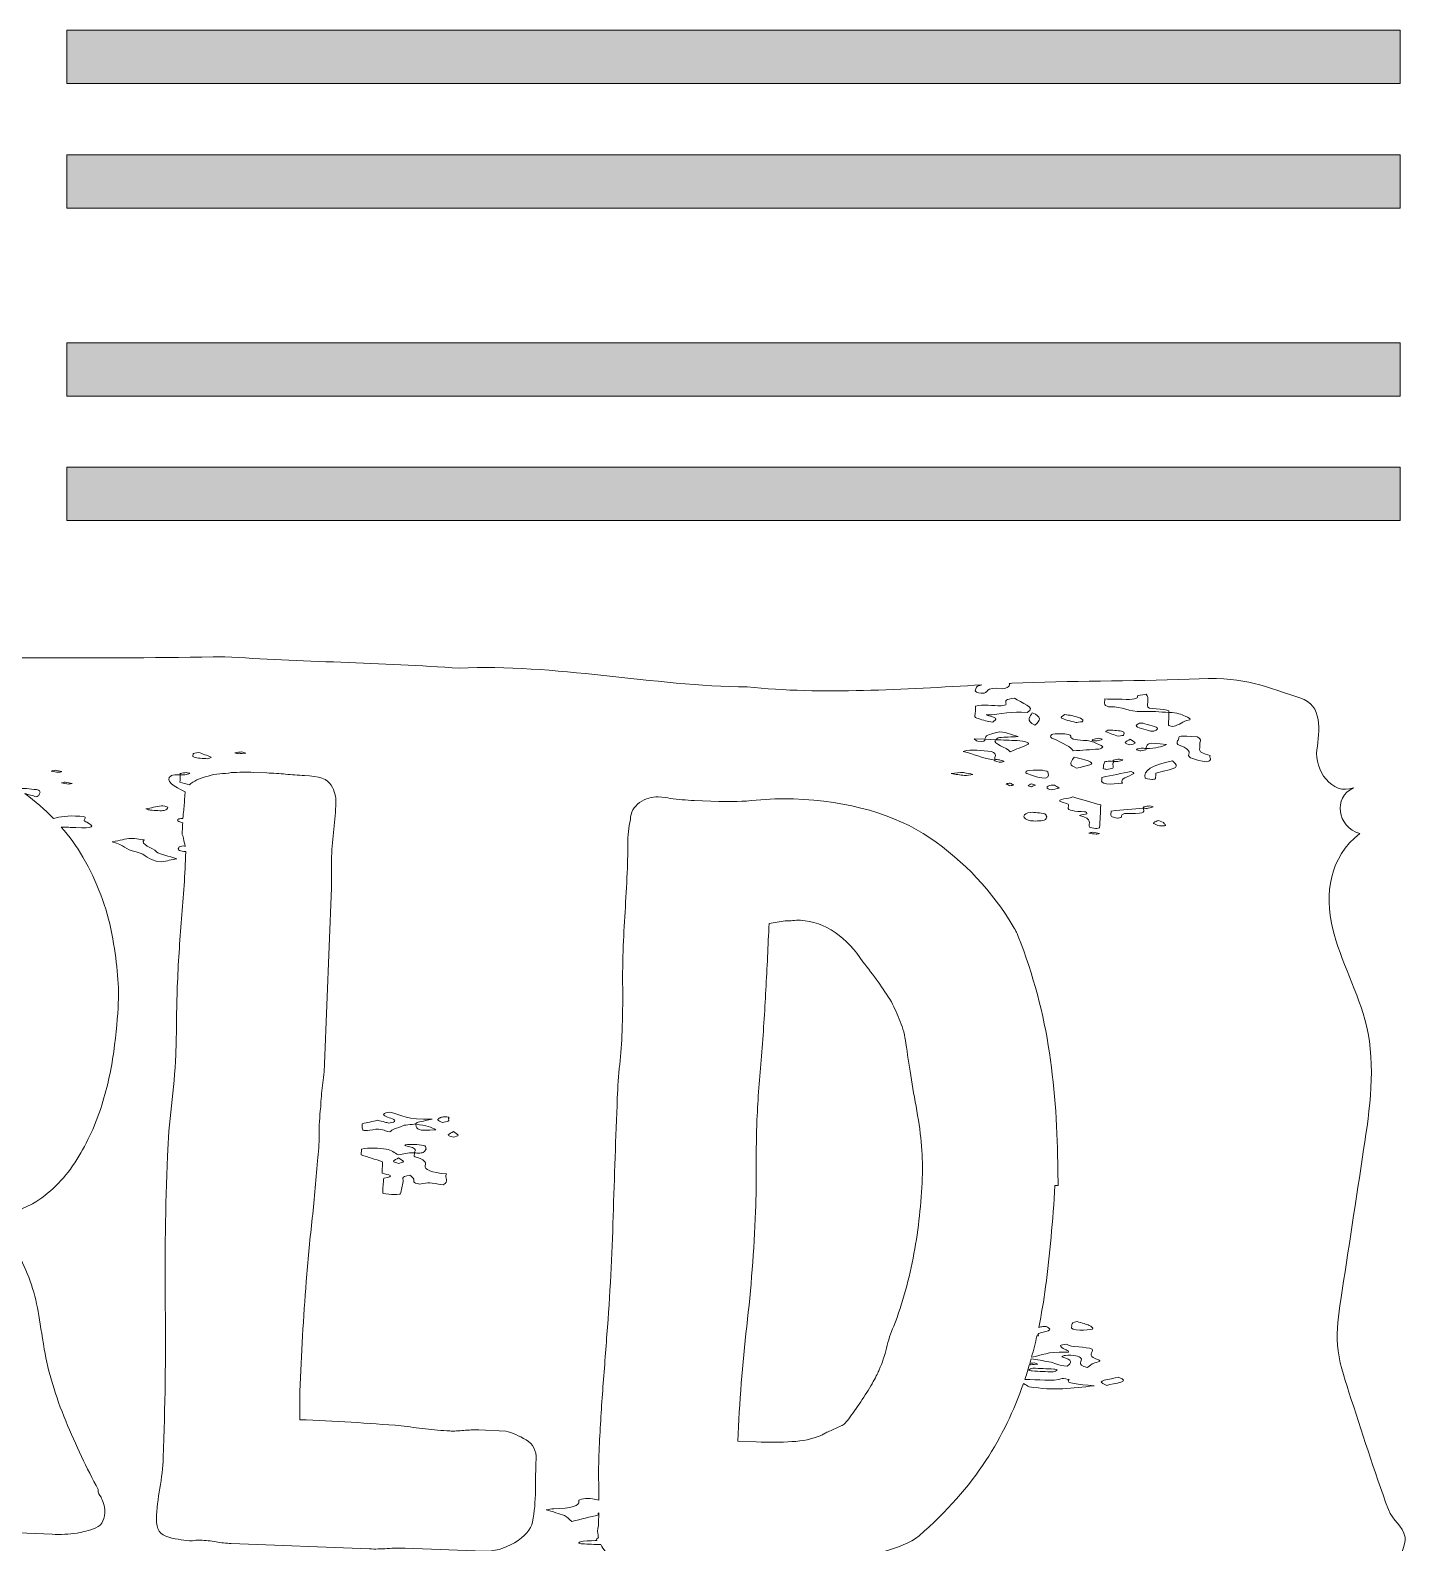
# Model space of a CAD drawing. Header units: inches. Extents: x 112 to 968, y -1050 to -30.
# Drawn here: x 631.7 to 961.5, y -865.6 to -503.2 of the extents above; entities that cross this region are included whole.
import ezdxf

# ---------------------------------------------------------------- set-up
doc = ezdxf.new("R2010")
doc.units = ezdxf.units.IN
doc.header["$MEASUREMENT"] = 0
doc.layers.add('Layer 1', color=7, linetype='Continuous')

# ---------------------------------------------------------------- blocks, each defined once
blk = doc.blocks.new('block 4')
at = {"layer": 'Layer 1', "lineweight": 0}
for points, knots in [([(961.12, -864.26), (960.58, -861.47), (958.12, -860.39), (957.09, -857.61), (953.63, -848.31), (950.72, -838.88), (947.64, -829.5), (946.42, -825.79), (945.2, -822.05), (944.9, -818.24), (944.61, -814.63), (945.15, -811.02), (945.7, -807.43), (947.52, -795.43), (949.35, -783.42), (951.17, -771.42), (952.66, -761.58), (954.15, -751.56), (951.84, -741.75), (949.95, -733.79), (945.61, -726.24), (943.72, -718.28), (941.83, -710.31), (942.91, -701.25), (950.28, -695.7), (944.76, -694.08), (943.79, -687.04), (948.77, -684.7), (943.53, -686.77), (939.32, -680.25), (939.96, -675.66), (940.6, -671.06), (941.46, -664.93), (935.92, -663.16), (925.12, -659.73), (922.78, -658.08), (909.39, -658.68), (895.25, -659.32), (880.95, -658.99), (866.85, -659.68), (866.64, -659.69), (866.42, -659.71), (866.21, -659.72), (866.43, -659.97), (866.43, -660.25), (866.04, -660.55), (865.81, -660.73), (864.98, -661.01), (864.72, -660.98), (859.78, -660.42), (861.76, -662.23), (859.57, -662.08), (857.39, -661.93), (858.3, -661.1), (858.41, -660.6), (858.46, -660.36), (859.08, -660.22), (859.7, -660.07), (841.21, -661.11), (821.32, -662.46), (803.45, -660.54), (781.11, -660.41), (757.21, -654.93), (734.46, -656.07), (716.3, -654.83), (695.76, -654.47), (678.33, -653.32), (648.78, -653.88), (619.19, -653.53), (589.62, -653.22), (561.73, -652.94), (533.98, -654.59), (505.94, -655.47), (475.65, -656.41), (445.31, -656.66), (414.97, -656.24), (385.9, -655.83), (353.69, -651.08), (325.11, -653.26), (326.25, -655.49), (351.29, -658.81), (352.45, -657.14), (349.55, -661.24), (339.18, -657.6), (333.73, -657.93), (312.65, -655.89), (288.61, -655.17), (266.59, -654.48), (251.56, -651.97), (235.45, -652.78), (220.48, -650.73), (217.03, -649.17), (211.83, -654.97), (209.42, -651.36), (205.5, -651.54), (202.76, -652.97), (199.43, -653.76), (195.07, -654.81), (193.04, -658.84), (188.04, -659.63), (181.5, -662.34), (175.05, -664.13), (173.56, -669.84), (173.37, -671.59), (172.69, -672.89), (170.93, -674.44), (173.13, -677.84), (168.44, -713.89), (166.15, -715.88), (161.69, -724.38), (153.48, -731.37), (149.36, -739.99), (144.88, -749.35), (142.14, -759.59), (138.5, -769.2), (142.06, -769.41), (142.39, -773.31), (143.3, -776.02), (144.62, -779.99), (149.16, -782.73), (152.34, -786.01), (155.51, -789.3), (156.97, -794.64), (152.74, -796.97), (150.62, -798.13), (147.69, -798.12), (145.56, -799.27), (141.5, -801.46), (142.36, -806.3), (140.57, -809.9), (138.38, -814.29), (133.06, -817.25), (130.47, -821.53), (127.44, -826.53), (127.17, -831.19), (121.55, -835.27), (117.85, -838.28), (116.64, -841.98), (112.97, -844.58), (115.03, -845.17), (114.04, -847.23), (116.53, -847.82), (116.16, -855.96), (129.89, -854.36), (137.02, -857.25), (144.74, -859.28), (153.24, -862.19), (161.39, -862.17), (161.39, -862.17), (161.89, -862.82), (161.89, -862.82), (162.94, -864.18), (180.79, -865.26), (183.6, -865.72), (191.25, -866.98), (198.67, -867.78), (206.35, -868.67), (222.78, -870.58), (239.12, -872.74), (255.63, -874.2), (288.56, -877.12), (321.65, -878.57), (354.72, -879.15), (421.28, -880.3), (487.72, -877.9), (554.18, -876.55), (611.99, -875.37), (669.94, -874.96), (727.76, -878.36), (760.65, -880.29), (793.53, -883.46), (826.51, -883.37), (859.31, -883.29), (892.96, -880.9), (925.55, -878.27), (930.45, -878.34), (934.9, -878.91), (939.88, -879.22), (942.15, -878.91), (947.7, -883.56), (948.39, -880.3), (951.6, -881.95), (952.98, -878.84), (956.36, -879.45), (953.62, -875.55), (959.41, -874.55), (960.77, -871.57), (959.02, -869.05), (961.5, -866.26), (961.12, -864.26)], [0, 0, 0, 0, 1, 1, 1, 2, 2, 2, 3, 3, 3, 4, 4, 4, 5, 5, 5, 6, 6, 6, 7, 7, 7, 8, 8, 8, 9, 9, 9, 10, 10, 10, 11, 11, 11, 12, 12, 12, 13, 13, 13, 14, 14, 14, 15, 15, 15, 16, 16, 16, 17, 17, 17, 18, 18, 18, 19, 19, 19, 20, 20, 20, 21, 21, 21, 22, 22, 22, 23, 23, 23, 24, 24, 24, 25, 25, 25, 26, 26, 26, 27, 27, 27, 28, 28, 28, 29, 29, 29, 30, 30, 30, 31, 31, 31, 32, 32, 32, 33, 33, 33, 34, 34, 34, 35, 35, 35, 36, 36, 36, 37, 37, 37, 38, 38, 38, 39, 39, 39, 40, 40, 40, 41, 41, 41, 42, 42, 42, 43, 43, 43, 44, 44, 44, 45, 45, 45, 46, 46, 46, 47, 47, 47, 48, 48, 48, 49, 49, 49, 50, 50, 50, 51, 51, 51, 52, 52, 52, 53, 53, 53, 54, 54, 54, 55, 55, 55, 56, 56, 56, 57, 57, 57, 58, 58, 58, 59, 59, 59, 60, 60, 60, 61, 61, 61, 62, 62, 62, 63, 63, 63, 63]), ([(889.17, -663.45), (890.92, -663.47), (892.13, -663.43), (893.3, -663.5), (896.02, -663.66), (897.18, -663.42), (897.01, -662.69), (896.99, -662.58), (897.98, -662.5), (899.08, -662.29), (899.84, -663.42), (899.29, -664.4), (899.43, -665.41), (900.03, -666.13), (905, -665.59), (904.52, -666.65), (906.67, -666.66), (907.35, -667.2), (908.42, -667.55), (909.16, -667.78), (909.86, -668.36), (909.5, -668.43), (907.51, -668.85), (907.36, -669.62), (905.44, -670.04), (904.97, -669.89), (904.44, -669.79), (904.43, -669.71), (904.42, -668.69), (904.48, -667.68), (904.52, -666.66), (902.38, -666.57), (900.1, -666.35), (898.15, -666.44), (894.59, -666.59), (893.72, -665.16), (890.26, -665.37), (890.14, -665.38), (889.24, -665), (889.17, -664.8), (889.01, -664.37), (889.15, -663.94), (889.17, -663.45)], [0, 0, 0, 0, 1, 1, 1, 2, 2, 2, 3, 3, 3, 4, 4, 4, 5, 5, 5, 6, 6, 6, 7, 7, 7, 8, 8, 8, 9, 9, 9, 10, 10, 10, 11, 11, 11, 12, 12, 12, 13, 13, 13, 14, 14, 14, 14]), ([(858.16, -665.17), (860.06, -664.69), (862.34, -665.12), (864.31, -665.06), (864.82, -665.05), (865.55, -664.84), (865.52, -664.7), (865.33, -663.64), (865.23, -663.62), (867.51, -663.23), (868.9, -664.38), (873.07, -665.43), (870.56, -666.66), (866.87, -666.29), (864.44, -667.22), (860.7, -667.27), (861.55, -667.56), (862.74, -667.8), (863, -668.08), (863.26, -668.36), (862.61, -668.67), (862.35, -668.97), (861.75, -668.87), (860.99, -668.8), (860.58, -668.66), (859.5, -668.31), (857.88, -668.04), (858.02, -667.49), (858.23, -666.71), (858.13, -665.92), (858.16, -665.17)], [0, 0, 0, 0, 1, 1, 1, 2, 2, 2, 3, 3, 3, 4, 4, 4, 5, 5, 5, 6, 6, 6, 7, 7, 7, 8, 8, 8, 9, 9, 9, 10, 10, 10, 10]), ([(872.42, -669.75), (869.98, -668.53), (871.39, -667.62), (871.72, -666.73), (874.21, -667.71), (873.75, -668.59), (872.42, -669.75)], [0, 0, 0, 0, 1, 1, 1, 2, 2, 2, 2]), ([(879.5, -667.17), (880.08, -667.26), (880.79, -667.32), (881.22, -667.44), (882.65, -667.86), (884.58, -668.25), (883.71, -668.9), (883.24, -668.95), (882.34, -669.12), (882.18, -669.07), (880.93, -668.75), (879.52, -668.41), (878.8, -668.02), (878.4, -667.8), (879.23, -667.46), (879.5, -667.17)], [0, 0, 0, 0, 1, 1, 1, 2, 2, 2, 3, 3, 3, 4, 4, 4, 5, 5, 5, 5]), ([(896.69, -669.77), (896.75, -669.58), (897.2, -669.42), (897.47, -669.24), (897.76, -669.24), (898.25, -669.22), (898.32, -669.25), (899.39, -669.72), (901.95, -669.97), (901.75, -670.62), (901.69, -670.81), (901.28, -670.99), (900.94, -671.15), (900.86, -671.19), (900.19, -671.18), (900.12, -671.15), (899.05, -670.68), (896.49, -670.43), (896.69, -669.77)], [0, 0, 0, 0, 1, 1, 1, 2, 2, 2, 3, 3, 3, 4, 4, 4, 5, 5, 5, 6, 6, 6, 6]), ([(866.46, -676.09), (865.84, -675.05), (862.01, -674.27), (863, -673.21), (863, -673.21), (860.43, -673.11), (860.43, -673.11), (860.5, -673.45), (860.24, -673.74), (858.7, -673.59), (858.28, -673.54), (858.13, -673.21), (857.85, -673.01), (857.85, -673.01), (860.43, -673.11), (860.43, -673.11), (860.75, -672.09), (860.75, -672.09), (863.93, -671.32), (865.96, -671.5), (866.75, -672.04), (868.39, -672.47), (866.77, -672.55), (865.24, -672.57), (863.9, -672.7), (863.39, -672.75), (863.29, -673.04), (863, -673.21), (864.71, -673.28), (866.42, -673.34), (868.13, -673.42), (869.98, -673.5), (871.42, -674.04), (870.66, -674.38), (869.4, -674.95), (867.96, -675.48), (866.46, -676.09)], [0, 0, 0, 0, 1, 1, 1, 2, 2, 2, 3, 3, 3, 4, 4, 4, 5, 5, 5, 6, 6, 6, 7, 7, 7, 8, 8, 8, 9, 9, 9, 10, 10, 10, 11, 11, 11, 12, 12, 12, 12]), ([(876.43, -671.94), (876.56, -671.82), (877.75, -671.8), (878.51, -671.78), (880.06, -671.75), (881.05, -672.06), (881.01, -672.39), (880.92, -673.18), (882.52, -673.35), (884.94, -673.4), (885.74, -673.42), (888.8, -674.69), (888.67, -674.93), (888.57, -675.12), (888.25, -675.39), (887.7, -675.44), (885.75, -675.62), (883.66, -675.72), (881.61, -675.85), (881.14, -675.03), (879.28, -674.03), (876.46, -672.83), (875.92, -672.6), (876.14, -672.21), (876.43, -671.94)], [0, 0, 0, 0, 1, 1, 1, 2, 2, 2, 3, 3, 3, 4, 4, 4, 5, 5, 5, 6, 6, 6, 7, 7, 7, 8, 8, 8, 8]), ([(886.24, -673.14), (886.64, -673.03), (887.22, -672.96), (887.72, -672.87), (888.02, -672.96), (888.56, -673.1), (888.51, -673.12), (888.2, -673.26), (887.81, -673.39), (887.32, -673.48), (887.09, -673.52), (886.43, -673.49), (886.24, -673.43), (886.05, -673.37), (886.05, -673.2), (886.24, -673.14)], [0, 0, 0, 0, 1, 1, 1, 2, 2, 2, 3, 3, 3, 4, 4, 4, 5, 5, 5, 5]), ([(893.63, -672.11), (893.61, -672.19), (893.08, -672.24), (892.4, -672.39), (891.38, -672.03), (890.27, -671.67), (889.39, -671.29), (889.21, -671.21), (889.93, -670.88), (890.16, -670.89), (891.3, -670.96), (892.8, -671.02), (893.42, -671.23), (894, -671.43), (893.69, -671.82), (893.63, -672.11)], [0, 0, 0, 0, 1, 1, 1, 2, 2, 2, 3, 3, 3, 4, 4, 4, 5, 5, 5, 5]), ([(894.01, -673.91), (894.14, -673.63), (894.8, -673.38), (895.24, -673.11), (895.66, -673.41), (896.3, -673.71), (896.4, -674.01), (896.46, -674.17), (895.62, -674.32), (895.19, -674.47), (894.76, -674.29), (893.93, -674.07), (894.01, -673.91)], [0, 0, 0, 0, 1, 1, 1, 2, 2, 2, 3, 3, 3, 4, 4, 4, 4]), ([(899.02, -675.31), (899.35, -673.87), (899.35, -673.87), (903.9, -674.39), (902.77, -674.87), (901.51, -675.3), (899.02, -675.31)], [0, 0, 0, 0, 1, 1, 1, 2, 2, 2, 2]), ([(913.54, -678.51), (910.81, -678.07), (908.85, -677.53), (909.29, -676.67), (909.69, -675.89), (908.89, -675.23), (906.97, -674.49), (905.96, -674.1), (906.8, -673.4), (906.86, -672.85), (906.94, -672.25), (906.97, -672.25), (911.31, -672.52), (912.66, -673.18), (911.78, -673.82), (911.93, -674.47), (912.12, -675.33), (910.86, -676.23), (914.43, -676.96), (914.02, -677.46), (915.25, -678.1), (913.54, -678.51)], [0, 0, 0, 0, 1, 1, 1, 2, 2, 2, 3, 3, 3, 4, 4, 4, 5, 5, 5, 6, 6, 6, 7, 7, 7, 7]), ([(646.82, -862.29), (645.07, -862.83), (643.76, -863.17), (642.9, -863.31), (640.98, -863.58), (639, -863.67), (636.93, -863.59), (636.93, -863.59), (622.7, -863.03), (622.7, -863.03), (621.84, -863), (621.07, -862.88), (620.38, -862.68), (619.7, -862.49), (619.19, -862.29), (618.85, -862.11), (617.85, -861.38), (617.18, -860.83), (616.85, -860.47), (614.66, -859), (612.8, -856.82), (611.27, -853.91), (609.74, -851), (608.6, -848.32), (607.83, -845.87), (607.21, -844.12), (606.68, -842.33), (606.23, -840.5), (605.78, -838.67), (605.16, -836.87), (604.37, -835.11), (603.73, -833.71), (603.22, -832.27), (602.85, -830.78), (602.48, -829.3), (602.15, -827.77), (601.87, -826.21), (601.57, -824.82), (601.28, -823.47), (600.99, -822.16), (600.69, -820.85), (600.4, -819.5), (600.11, -818.11), (599.83, -816.37), (599.6, -814.77), (599.4, -813.29), (599.19, -811.82), (598.95, -810.21), (598.68, -808.47), (598.26, -805.86), (597.42, -803.11), (596.15, -800.21), (594.88, -797.31), (592.79, -795.55), (589.88, -794.91), (589.72, -794.74), (589.38, -794.63), (588.86, -794.61), (588.14, -812.89), (587.69, -831.09), (587.5, -849.22), (587.45, -850.25), (587.54, -851.34), (587.76, -852.47), (587.97, -853.6), (588.06, -854.77), (588.01, -855.97), (587.97, -857.01), (587.58, -858.03), (586.85, -859.04), (586.12, -860.04), (584.97, -860.86), (583.39, -861.49), (582.33, -861.97), (581.2, -862.18), (580, -862.14), (580, -862.14), (574.57, -861.92), (574.57, -861.92), (573.53, -861.88), (572.58, -861.76), (571.73, -861.55), (569.49, -861.47), (567.2, -861.34), (564.88, -861.16), (562.56, -860.98), (560.18, -860.84), (557.77, -860.75), (556.91, -860.71), (555.88, -860.41), (554.7, -859.85), (553.51, -859.28), (552.69, -858.22), (552.23, -856.64), (551.91, -856.11), (551.76, -855.59), (551.78, -855.07), (551.8, -854.56), (551.73, -853.95), (551.59, -853.25), (551.46, -852.21), (551.41, -851.26), (551.44, -850.4), (551.44, -850.4), (551.51, -848.59), (551.51, -848.59), (552, -836.17), (552.57, -823.72), (553.24, -811.22), (553.9, -798.73), (554.47, -786.27), (554.96, -773.86), (554.96, -773.86), (557.2, -716.7), (557.2, -716.7), (557.37, -712.39), (557.71, -708.13), (558.22, -703.91), (558.73, -699.7), (559.06, -695.53), (559.23, -691.39), (559.27, -690.18), (559.23, -689.06), (559.1, -688.02), (558.97, -686.97), (558.92, -685.94), (558.96, -684.9), (559.02, -683.35), (559.59, -682.08), (560.67, -681.08), (561.74, -680.09), (563.07, -679.32), (564.64, -678.78), (566.22, -678.24), (567.83, -677.87), (569.48, -677.67), (571.12, -677.48), (572.55, -677.41), (573.76, -677.45), (575.48, -677.52), (577.12, -677.67), (578.67, -677.9), (580.21, -678.14), (581.84, -678.29), (583.57, -678.35), (586.67, -678.48), (589.73, -678.56), (592.76, -678.59), (595.78, -678.62), (598.84, -678.69), (601.94, -678.82), (601.94, -678.82), (607.38, -679.03), (607.38, -679.03), (613.94, -679.29), (619.66, -680.54), (624.56, -682.75), (624.72, -682.72), (624.91, -682.69), (625.04, -682.67), (625.32, -682.83), (625.7, -682.99), (625.83, -683.15), (625.85, -683.18), (625.75, -683.2), (625.62, -683.23), (626.62, -683.72), (627.58, -684.27), (628.51, -684.85), (630, -684.82), (631.61, -685), (633.23, -685.17), (634.63, -685.59), (633.78, -686.02), (633.86, -686.43), (633.9, -686.62), (633.32, -686.79), (633.15, -686.89), (632.25, -686.63), (631.32, -686.36), (630.39, -686.1), (632.93, -687.94), (635.2, -689.95), (637.27, -692.09), (638.92, -691.68), (640.57, -691.29), (643.6, -691.56), (645.07, -691.69), (645.08, -691.62), (644.62, -692.49), (644.54, -692.63), (644.93, -692.83), (645.22, -692.99), (647.32, -694.16), (646.81, -694.41), (642.58, -694.26), (641.43, -694.22), (640.29, -694.17), (639.14, -694.13), (641.09, -696.39), (642.85, -698.77), (644.32, -701.33), (647.72, -707.25), (650.02, -713.38), (651.24, -719.73), (652.46, -726.09), (652.98, -731.59), (652.8, -736.24), (652.67, -739.52), (652.3, -743.44), (651.69, -747.99), (651.08, -752.54), (650.04, -757.08), (648.57, -761.59), (647.09, -766.11), (645.02, -770.44), (642.36, -774.56), (639.69, -778.69), (636.33, -781.97), (632.26, -784.4), (632.26, -784.4), (630.68, -785.11), (630.68, -785.11), (629.97, -785.43), (629.36, -785.75), (628.83, -786.08), (627.42, -786.54), (626.02, -787.18), (624.61, -787.99), (624.61, -787.99), (623.02, -788.7), (623.02, -788.7), (625.34, -791.38), (627.14, -793.83), (628.44, -796.04), (629.73, -798.25), (630.81, -800.53), (631.66, -802.9), (632.52, -805.26), (633.16, -807.71), (633.58, -810.23), (634, -812.75), (634.48, -815.74), (635.04, -819.22), (636.03, -824.79), (637.75, -830.51), (640.2, -836.39), (642.64, -842.27), (645.23, -847.77), (647.97, -852.88), (647.94, -853.57), (648.18, -854.19), (648.67, -854.72), (648.83, -855.08), (649.03, -855.56), (649.26, -856.17), (649.5, -856.79), (649.6, -857.52), (649.57, -858.39), (649.49, -860.46), (648.57, -861.76), (646.82, -862.29)], [0, 0, 0, 0, 1, 1, 1, 2, 2, 2, 3, 3, 3, 4, 4, 4, 5, 5, 5, 6, 6, 6, 7, 7, 7, 8, 8, 8, 9, 9, 9, 10, 10, 10, 11, 11, 11, 12, 12, 12, 13, 13, 13, 14, 14, 14, 15, 15, 15, 16, 16, 16, 17, 17, 17, 18, 18, 18, 19, 19, 19, 20, 20, 20, 21, 21, 21, 22, 22, 22, 23, 23, 23, 24, 24, 24, 25, 25, 25, 26, 26, 26, 27, 27, 27, 28, 28, 28, 29, 29, 29, 30, 30, 30, 31, 31, 31, 32, 32, 32, 33, 33, 33, 34, 34, 34, 35, 35, 35, 36, 36, 36, 37, 37, 37, 38, 38, 38, 39, 39, 39, 40, 40, 40, 41, 41, 41, 42, 42, 42, 43, 43, 43, 44, 44, 44, 45, 45, 45, 46, 46, 46, 47, 47, 47, 48, 48, 48, 49, 49, 49, 50, 50, 50, 51, 51, 51, 52, 52, 52, 53, 53, 53, 54, 54, 54, 55, 55, 55, 56, 56, 56, 57, 57, 57, 58, 58, 58, 59, 59, 59, 60, 60, 60, 61, 61, 61, 62, 62, 62, 63, 63, 63, 64, 64, 64, 65, 65, 65, 66, 66, 66, 67, 67, 67, 68, 68, 68, 69, 69, 69, 70, 70, 70, 71, 71, 71, 72, 72, 72, 73, 73, 73, 74, 74, 74, 75, 75, 75, 76, 76, 76, 77, 77, 77, 78, 78, 78, 79, 79, 79, 80, 80, 80, 81, 81, 81, 82, 82, 82, 83, 83, 83, 84, 84, 84, 85, 85, 85, 86, 86, 86, 87, 87, 87, 87]), ([(670.77, -676.53), (670.79, -676.45), (671.32, -676.4), (671.99, -676.24), (673.02, -676.61), (674.13, -676.97), (675.01, -677.35), (675.19, -677.43), (674.47, -677.76), (674.24, -677.75), (673.1, -677.69), (671.59, -677.62), (670.97, -677.41), (670.4, -677.21), (670.71, -676.82), (670.77, -676.53)], [0, 0, 0, 0, 1, 1, 1, 2, 2, 2, 3, 3, 3, 4, 4, 4, 5, 5, 5, 5]), ([(682.4, -676.14), (682.74, -676.25), (683.02, -676.34), (683.31, -676.42), (682.73, -676.48), (682.18, -676.56), (681.57, -676.57), (681.36, -676.57), (681.02, -676.41), (680.73, -676.32), (681.3, -676.26), (681.86, -676.2), (682.4, -676.14)], [0, 0, 0, 0, 1, 1, 1, 2, 2, 2, 3, 3, 3, 4, 4, 4, 4]), ([(862.01, -676.01), (863.61, -676.65), (862.59, -677.28), (862.84, -678), (862.85, -678), (862.85, -677.99), (862.85, -677.99), (863.05, -677.95), (863.58, -678.01), (863.96, -678.03), (864.35, -678.18), (865.19, -678.41), (865.06, -678.46), (864.14, -678.84), (863.42, -678.53), (862.83, -678.28), (862.7, -678.23), (862.71, -678.14), (862.77, -678.07), (859.39, -677.54), (857.81, -676.64), (855.24, -676.01), (857.19, -675.38), (859.69, -675.88), (862.01, -676.01)], [0, 0, 0, 0, 1, 1, 1, 2, 2, 2, 3, 3, 3, 4, 4, 4, 5, 5, 5, 6, 6, 6, 7, 7, 7, 8, 8, 8, 8]), ([(881.83, -677.38), (882.77, -677.63), (883.64, -677.83), (884.37, -678.05), (886.71, -678.78), (886.59, -679.02), (884.13, -679.64), (883.57, -679.78), (882.95, -679.9), (882.36, -680.03), (880.62, -679.14), (880.6, -679.14), (881.83, -677.38)], [0, 0, 0, 0, 1, 1, 1, 2, 2, 2, 3, 3, 3, 4, 4, 4, 4]), ([(897.89, -675.27), (898.15, -675.23), (898.79, -675.26), (898.98, -675.32), (899.17, -675.37), (899.01, -675.51), (899.01, -675.61), (898.5, -675.7), (897.72, -675.89), (897.51, -675.85), (895.97, -675.55), (897.04, -675.39), (897.89, -675.27)], [0, 0, 0, 0, 1, 1, 1, 2, 2, 2, 3, 3, 3, 4, 4, 4, 4]), ([(637.65, -680.53), (638.18, -680.63), (638.74, -680.73), (639.3, -680.84), (639.01, -680.9), (638.65, -681.04), (638.44, -681.02), (637.84, -680.96), (637.29, -680.83), (636.72, -680.74), (637.01, -680.67), (637.3, -680.61), (637.65, -680.53)], [0, 0, 0, 0, 1, 1, 1, 2, 2, 2, 3, 3, 3, 4, 4, 4, 4]), ([(752.06, -860.59), (751.64, -862.47), (750.19, -864.14), (747.72, -865.6), (745.24, -867.06), (742.8, -867.74), (740.38, -867.64), (740.38, -867.64), (721.5, -866.9), (721.5, -866.9), (720.12, -866.85), (718.69, -866.88), (717.22, -867), (715.75, -867.11), (714.33, -867.14), (712.95, -867.09), (712.95, -867.09), (679.84, -865.79), (679.84, -865.79), (678.63, -865.74), (677.43, -865.61), (676.23, -865.39), (675.03, -865.17), (673.74, -865.03), (672.36, -864.98), (671.67, -864.95), (671.06, -865.02), (670.54, -865.17), (668.81, -865.1), (666.93, -864.81), (664.87, -864.3), (662.82, -863.79), (661.84, -862.32), (661.94, -859.91), (662.03, -857.49), (662.3, -855.04), (662.74, -852.55), (663.18, -850.07), (663.45, -847.62), (663.55, -845.2), (664.02, -833.14), (664.19, -821.1), (664.06, -809.09), (663.92, -797.08), (664.09, -785.04), (664.57, -772.97), (664.72, -769.01), (665.05, -765), (665.55, -760.96), (666.06, -756.93), (666.39, -752.84), (666.55, -748.7), (666.66, -745.94), (666.72, -743.23), (666.74, -740.55), (666.76, -737.87), (666.83, -735.15), (666.93, -732.39), (667.15, -726.88), (667.49, -721.45), (667.96, -716.11), (668.43, -710.78), (668.77, -705.44), (668.97, -700.09), (668.97, -700.09), (668.98, -700), (668.98, -700), (668.35, -699.95), (667.79, -699.87), (667.47, -699.76), (666.92, -699.56), (667.27, -699.18), (667.36, -698.89), (667.39, -698.81), (667.91, -698.76), (668.4, -698.65), (668.54, -698.69), (668.69, -698.74), (668.83, -698.79), (668.79, -698.7), (668.77, -698.62), (668.78, -698.53), (668.78, -698.36), (668.71, -698.1), (668.55, -697.75), (668.57, -697.23), (668.42, -696.62), (668.1, -695.91), (668.1, -695.91), (668.18, -693.85), (668.18, -693.85), (668.19, -693.6), (668.21, -693.39), (668.22, -693.15), (667.91, -693.03), (667.6, -692.91), (667.26, -692.8), (666.85, -692.67), (666.89, -692.26), (667.31, -692.18), (667.59, -692.13), (667.93, -692.09), (668.28, -692.06), (668.33, -691.37), (668.39, -690.71), (668.46, -690.1), (668.59, -688.98), (668.68, -687.74), (668.74, -686.36), (668.75, -686.13), (668.79, -685.91), (668.84, -685.69), (666.32, -684.38), (663.58, -683.12), (665.52, -681.76), (665.7, -681.64), (666.9, -681.65), (667.63, -681.6), (667.61, -682.17), (667.59, -682.73), (667.56, -683.36), (668.3, -683.58), (669.07, -683.81), (669.83, -684.04), (670.75, -683.14), (672.25, -682.42), (674.35, -681.91), (675.22, -681.6), (676.14, -681.42), (677.09, -681.37), (678.04, -681.32), (678.95, -681.23), (679.82, -681.09), (681.73, -680.99), (683.49, -680.97), (685.14, -681.04), (685.14, -681.04), (688.37, -681.17), (688.37, -681.17), (689.92, -681.23), (691.43, -681.33), (692.89, -681.47), (694.35, -681.62), (695.86, -681.72), (697.41, -681.78), (700.86, -681.91), (702.98, -682.69), (703.8, -684.1), (704.6, -685.52), (704.98, -686.91), (704.93, -688.29), (704.85, -690.36), (704.67, -692.47), (704.42, -694.62), (704.16, -696.77), (703.99, -698.96), (703.9, -701.2), (703.86, -702.41), (703.85, -703.62), (703.89, -704.83), (703.93, -706.04), (703.92, -707.34), (703.87, -708.71), (703.87, -708.71), (702.22, -750.87), (702.22, -750.87), (702.15, -752.6), (701.99, -754.32), (701.75, -756.04), (701.51, -757.75), (701.36, -759.48), (701.29, -761.2), (701.02, -763.61), (700.89, -765.85), (700.9, -767.92), (700.91, -769.99), (700.78, -772.06), (700.53, -774.12), (700.16, -779.12), (699.71, -783.98), (699.18, -788.7), (698.65, -793.43), (698.2, -798.21), (697.84, -803.03), (697.5, -807.33), (697.2, -811.68), (696.94, -816.07), (696.68, -820.47), (696.47, -824.91), (696.29, -829.39), (696.25, -830.42), (696.25, -831.5), (696.29, -832.63), (696.33, -833.76), (696.33, -834.92), (696.29, -836.13), (700.42, -836.29), (704.52, -836.49), (708.57, -836.74), (712.61, -836.98), (716.62, -837.27), (720.58, -837.59), (722.47, -837.84), (724.4, -838.09), (726.38, -838.34), (728.35, -838.59), (730.29, -838.75), (732.19, -838.83), (733.22, -838.87), (734.34, -838.83), (735.56, -838.7), (736.77, -838.58), (737.98, -838.54), (739.19, -838.58), (739.19, -838.58), (745.66, -838.84), (745.66, -838.84), (747.19, -839.25), (748.81, -839.96), (750.5, -840.97), (752.18, -841.99), (752.98, -843.53), (752.9, -845.6), (752.81, -848.01), (752.75, -850.51), (752.74, -853.1), (752.72, -855.69), (752.5, -858.19), (752.06, -860.59)], [0, 0, 0, 0, 1, 1, 1, 2, 2, 2, 3, 3, 3, 4, 4, 4, 5, 5, 5, 6, 6, 6, 7, 7, 7, 8, 8, 8, 9, 9, 9, 10, 10, 10, 11, 11, 11, 12, 12, 12, 13, 13, 13, 14, 14, 14, 15, 15, 15, 16, 16, 16, 17, 17, 17, 18, 18, 18, 19, 19, 19, 20, 20, 20, 21, 21, 21, 22, 22, 22, 23, 23, 23, 24, 24, 24, 25, 25, 25, 26, 26, 26, 27, 27, 27, 28, 28, 28, 29, 29, 29, 30, 30, 30, 31, 31, 31, 32, 32, 32, 33, 33, 33, 34, 34, 34, 35, 35, 35, 36, 36, 36, 37, 37, 37, 38, 38, 38, 39, 39, 39, 40, 40, 40, 41, 41, 41, 42, 42, 42, 43, 43, 43, 44, 44, 44, 45, 45, 45, 46, 46, 46, 47, 47, 47, 48, 48, 48, 49, 49, 49, 50, 50, 50, 51, 51, 51, 52, 52, 52, 53, 53, 53, 54, 54, 54, 55, 55, 55, 56, 56, 56, 57, 57, 57, 58, 58, 58, 59, 59, 59, 60, 60, 60, 61, 61, 61, 62, 62, 62, 63, 63, 63, 64, 64, 64, 65, 65, 65, 66, 66, 66, 67, 67, 67, 68, 68, 68, 69, 69, 69, 70, 70, 70, 71, 71, 71, 72, 72, 72, 73, 73, 73, 74, 74, 74, 75, 75, 75, 76, 76, 76, 76]), ([(667.68, -681.31), (668.08, -681.2), (668.65, -681.13), (669.16, -681.04), (669.45, -681.13), (669.99, -681.26), (669.94, -681.29), (669.63, -681.42), (669.24, -681.55), (668.75, -681.64), (668.53, -681.68), (667.86, -681.65), (667.67, -681.6), (667.48, -681.54), (667.49, -681.36), (667.68, -681.31)], [0, 0, 0, 0, 1, 1, 1, 2, 2, 2, 3, 3, 3, 4, 4, 4, 5, 5, 5, 5]), ([(855.27, -681.04), (856.22, -681.25), (856.87, -681.38), (857.52, -681.52), (856.86, -681.61), (856.16, -681.81), (855.56, -681.76), (854.46, -681.69), (853.43, -681.48), (852.37, -681.32), (853.39, -681.22), (854.41, -681.12), (855.27, -681.04)], [0, 0, 0, 0, 1, 1, 1, 2, 2, 2, 3, 3, 3, 4, 4, 4, 4]), ([(875.5, -680.88), (875.47, -681.4), (876.08, -681.98), (874.92, -682.46), (872.56, -682.26), (871.73, -681.71), (870.48, -681.31), (870.08, -681.17), (870.12, -680.76), (870.53, -680.69), (871.38, -680.53), (872.6, -680.46), (873.7, -680.48), (874.29, -680.48), (875.5, -680.76), (875.5, -680.88)], [0, 0, 0, 0, 1, 1, 1, 2, 2, 2, 3, 3, 3, 4, 4, 4, 5, 5, 5, 5]), ([(893.4, -683.58), (893.45, -683.63), (891.52, -683.84), (890.48, -683.82), (889.15, -683.79), (888.31, -683.52), (888.39, -683.12), (888.45, -682.8), (888.42, -682.47), (888.43, -682.24), (890.96, -681.73), (893.27, -681.26), (895.47, -680.82), (895.63, -680.92), (896.34, -681.18), (896.14, -681.31), (894.94, -682.03), (892.49, -682.59), (893.4, -683.58)], [0, 0, 0, 0, 1, 1, 1, 2, 2, 2, 3, 3, 3, 4, 4, 4, 5, 5, 5, 6, 6, 6, 6]), ([(889.95, -678.37), (891.15, -678.29), (891.48, -678.42), (891.18, -678.74), (891, -678.93), (891.13, -679.16), (891.12, -679.38), (891.12, -679.59), (891.3, -679.83), (891.04, -680.02), (890.84, -680.16), (890.11, -680.24), (889.55, -680.32), (889.5, -680.33), (888.77, -680.15), (888.77, -680.08), (888.8, -679.56), (888.91, -679.05), (889.09, -678.55), (889.11, -678.47), (889.6, -678.39), (889.95, -678.37)], [0, 0, 0, 0, 1, 1, 1, 2, 2, 2, 3, 3, 3, 4, 4, 4, 5, 5, 5, 6, 6, 6, 7, 7, 7, 7]), ([(893.47, -678.09), (893.16, -678.22), (892.77, -678.36), (892.28, -678.44), (892.06, -678.49), (891.39, -678.46), (891.21, -678.4), (891.02, -678.34), (891.02, -678.17), (891.21, -678.11), (891.61, -678), (892.18, -677.93), (892.69, -677.84), (892.98, -677.93), (893.52, -678.07), (893.47, -678.09)], [0, 0, 0, 0, 1, 1, 1, 2, 2, 2, 3, 3, 3, 4, 4, 4, 5, 5, 5, 5]), ([(901.37, -681.2), (901.35, -681.65), (901.38, -682.11), (901.27, -682.55), (901.25, -682.64), (900.58, -682.77), (900.42, -682.75), (899.81, -682.66), (898.85, -682.51), (898.81, -682.4), (898.23, -680.64), (900.51, -679.28), (905.4, -678.28), (906.96, -679.9), (906.96, -679.9), (901.37, -681.2)], [0, 0, 0, 0, 1, 1, 1, 2, 2, 2, 3, 3, 3, 4, 4, 4, 5, 5, 5, 5]), ([(641.76, -683.66), (641.47, -683.73), (641.19, -683.79), (640.84, -683.87), (640.3, -683.77), (639.75, -683.66), (639.19, -683.56), (639.48, -683.5), (639.83, -683.36), (640.04, -683.38), (640.65, -683.44), (641.19, -683.56), (641.76, -683.66)], [0, 0, 0, 0, 1, 1, 1, 2, 2, 2, 3, 3, 3, 4, 4, 4, 4]), ([(867.25, -684.07), (867.29, -684.13), (866.72, -684.2), (866.44, -684.26), (866.13, -684.1), (865.83, -683.94), (865.54, -683.79), (865.88, -683.71), (866.17, -683.64), (866.46, -683.58), (866.74, -683.74), (867.12, -683.9), (867.25, -684.07)], [0, 0, 0, 0, 1, 1, 1, 2, 2, 2, 3, 3, 3, 4, 4, 4, 4]), ([(870.79, -684.21), (870.93, -684.05), (871.32, -683.92), (871.61, -683.78), (871.89, -683.87), (872.18, -683.95), (872.52, -684.06), (872.21, -684.19), (871.9, -684.33), (871.58, -684.46), (871.3, -684.38), (870.74, -684.26), (870.79, -684.21)], [0, 0, 0, 0, 1, 1, 1, 2, 2, 2, 3, 3, 3, 4, 4, 4, 4]), ([(876.3, -684.09), (876.5, -684.06), (877.08, -684.08), (877.13, -684.11), (877.48, -684.3), (877.74, -684.5), (878.19, -684.82), (877.64, -684.94), (876.76, -685.24), (876.34, -685.19), (874.96, -685.02), (875, -684.3), (876.3, -684.09)], [0, 0, 0, 0, 1, 1, 1, 2, 2, 2, 3, 3, 3, 4, 4, 4, 4]), ([(886.75, -822.51), (885.79, -822.77), (885.6, -823.24), (885.02, -823.65), (881.99, -822.86), (884.05, -822.11), (883.44, -821.38), (883.27, -821.18), (882.81, -820.92), (882.2, -820.81), (881.53, -820.7), (880.47, -820.66), (879.72, -820.71), (879.28, -820.73), (878.76, -821.08), (878.86, -821.1), (881.73, -821.81), (881.17, -822.53), (880.16, -823.3), (877.77, -823.24), (877.35, -822.54), (875.73, -822.25), (874.38, -822), (872.98, -821.77), (871.51, -821.52), (871.4, -821.9), (871.28, -822.27), (871.17, -822.65), (871.52, -822.61), (871.86, -822.57), (872.2, -822.54), (872.54, -822.64), (872.82, -822.73), (873.11, -822.82), (872.53, -822.87), (871.98, -822.95), (871.37, -822.96), (871.29, -822.96), (871.19, -822.93), (871.1, -822.9), (870.77, -824.01), (870.46, -825.13), (870.1, -826.23), (870.07, -826.31), (870.04, -826.39), (870.01, -826.48), (873.09, -826.44), (876.66, -827.08), (878.95, -826.27), (879.02, -826.24), (880.64, -826.49), (880.62, -826.51), (879.53, -827.55), (882.83, -827.58), (886.58, -828.04), (881.22, -828.51), (877.13, -829.25), (871, -828.23), (870.69, -828.05), (870.21, -827.77), (869.66, -827.45), (867.43, -833.9), (864.45, -840.08), (860.65, -845.93), (856.61, -852.17), (851.27, -858.17), (844.66, -863.96), (842.52, -865.6), (839.62, -866.87), (835.96, -867.76), (832.3, -868.65), (828.43, -869.32), (824.36, -869.77), (820.28, -870.21), (816.25, -870.49), (812.28, -870.59), (808.3, -870.69), (805.02, -870.69), (802.44, -870.59), (802.44, -870.59), (796.41, -870.36), (796.41, -870.36), (797.88, -870.82), (799.33, -871.29), (800.83, -871.77), (799.85, -872.11), (797.81, -872.34), (798.41, -873.01), (798.47, -873.07), (797.85, -873.23), (797.66, -873.21), (797.03, -873.15), (795.94, -872.99), (795.96, -872.94), (796.19, -872.45), (795.59, -872.07), (794.15, -871.71), (792.94, -871.4), (791.92, -871.03), (790.82, -870.69), (791.58, -870.53), (792.27, -870.37), (792.94, -870.22), (792.94, -870.22), (779.16, -869.68), (779.16, -869.68), (778.6, -869.77), (777.86, -869.81), (776.96, -869.82), (777.12, -869.82), (777.29, -869.83), (777.45, -869.83), (782.69, -870.05), (783.13, -870.15), (783.13, -870.75), (783.11, -871.64), (779.98, -871.09), (778.79, -871.37), (775.29, -872.19), (775.36, -871.48), (775.25, -870.75), (775.23, -870.67), (774.69, -870.58), (774.41, -870.49), (773.9, -870.31), (773.42, -870.14), (772.14, -869.69), (773.35, -869.72), (774.25, -869.74), (775, -869.76), (772.39, -869.62), (770.55, -868.96), (769.52, -867.75), (769.05, -867.2), (768.68, -866.64), (768.4, -866.06), (766.92, -866), (765.44, -865.95), (763.96, -865.88), (763.65, -865.87), (763.05, -865.67), (763.1, -865.63), (763.32, -865.48), (763.64, -865.28), (764.15, -865.23), (765.2, -865.14), (767.43, -865.13), (767.41, -865.08), (767.26, -864.76), (767.45, -864.55), (767.84, -864.41), (767.8, -864.2), (767.75, -864), (767.73, -863.79), (767.58, -863.27), (767.61, -862.49), (767.82, -861.46), (767.82, -861.46), (767.88, -859.91), (767.88, -859.91), (767.9, -859.42), (767.9, -858.93), (767.91, -858.44), (767.74, -858.57), (767.66, -858.72), (767.81, -858.95), (765.81, -859.44), (763.81, -859.93), (761.42, -860.51), (760.72, -859.92), (760.53, -859.46), (759.67, -859.11), (758.48, -858.61), (756.79, -858.19), (755.31, -857.73), (755.91, -857.64), (756.45, -857.47), (757.12, -857.45), (761.32, -857.35), (763.44, -856.8), (763.1, -855.6), (762.97, -855.14), (765.1, -854.85), (766.41, -855.08), (766.95, -855.18), (767.45, -855.31), (767.96, -855.43), (767.96, -854.38), (767.95, -853.32), (767.92, -852.27), (767.85, -849.77), (767.86, -847.22), (767.96, -844.63), (768.16, -839.63), (768.44, -834.77), (768.79, -830.03), (769.15, -825.3), (769.51, -820.52), (769.87, -815.7), (770.59, -806.23), (771.09, -796.79), (771.37, -787.39), (771.65, -777.99), (771.98, -768.55), (772.35, -759.06), (772.46, -756.31), (772.65, -753.63), (772.92, -751.05), (773.2, -748.47), (773.39, -745.81), (773.5, -743.05), (773.63, -739.6), (773.68, -736.19), (773.64, -732.82), (773.6, -729.45), (773.65, -726.04), (773.78, -722.59), (773.9, -719.49), (774.07, -716.39), (774.28, -713.29), (774.48, -710.19), (774.65, -707.08), (774.77, -703.98), (774.84, -702.08), (774.87, -700.14), (774.87, -698.16), (774.86, -696.17), (775.06, -694.24), (775.48, -692.35), (775.55, -690.63), (776.29, -689.27), (777.71, -688.29), (779.13, -687.31), (780.62, -686.85), (782.17, -686.91), (783.38, -686.96), (784.32, -687.09), (785.01, -687.28), (786.9, -687.53), (788.83, -687.69), (790.82, -687.77), (790.82, -687.77), (796.64, -688), (796.64, -688), (799.57, -688.11), (802.55, -688.02), (805.59, -687.7), (808.62, -687.39), (811.6, -687.29), (814.54, -687.4), (827.98, -687.93), (838.87, -691.04), (847.2, -696.71), (855.52, -702.4), (862.2, -709.48), (867.22, -717.96), (867.87, -719.03), (868.27, -719.82), (868.42, -720.34), (872.03, -729.64), (874.51, -738.93), (875.88, -748.22), (877.24, -757.52), (877.9, -766.91), (877.88, -776.41), (877.88, -776.41), (878, -780.04), (878, -780.04), (878, -780.04), (877.22, -780.01), (877.22, -780.01), (876.72, -788.45), (875.97, -796.54), (874.98, -804.27), (874.55, -807.59), (873.98, -810.82), (873.32, -814), (873.66, -813.93), (874, -813.86), (874.3, -813.79), (874.44, -813.75), (875.07, -813.77), (875.12, -813.8), (875.47, -813.99), (875.89, -814.19), (875.98, -814.39), (876.3, -815.09), (872.28, -815.16), (873.3, -815.99), (873.31, -816), (873.13, -816.02), (872.89, -816.05), (872.5, -817.77), (872.08, -819.48), (871.62, -821.15), (874.17, -820.68), (875.45, -819.78), (879.65, -819.96), (881.07, -820.02), (880.41, -819.58), (879.62, -819.27), (878.95, -819.01), (878.65, -818.66), (878.53, -818.35), (878.49, -818.24), (879.48, -818.14), (880, -818.04), (880.97, -818.87), (884.72, -818.58), (886.13, -819.23), (886.49, -820.01), (884.88, -820.82), (887.02, -821.52), (888.64, -822.06), (887.96, -822.19), (886.75, -822.51)], [0, 0, 0, 0, 1, 1, 1, 2, 2, 2, 3, 3, 3, 4, 4, 4, 5, 5, 5, 6, 6, 6, 7, 7, 7, 8, 8, 8, 9, 9, 9, 10, 10, 10, 11, 11, 11, 12, 12, 12, 13, 13, 13, 14, 14, 14, 15, 15, 15, 16, 16, 16, 17, 17, 17, 18, 18, 18, 19, 19, 19, 20, 20, 20, 21, 21, 21, 22, 22, 22, 23, 23, 23, 24, 24, 24, 25, 25, 25, 26, 26, 26, 27, 27, 27, 28, 28, 28, 29, 29, 29, 30, 30, 30, 31, 31, 31, 32, 32, 32, 33, 33, 33, 34, 34, 34, 35, 35, 35, 36, 36, 36, 37, 37, 37, 38, 38, 38, 39, 39, 39, 40, 40, 40, 41, 41, 41, 42, 42, 42, 43, 43, 43, 44, 44, 44, 45, 45, 45, 46, 46, 46, 47, 47, 47, 48, 48, 48, 49, 49, 49, 50, 50, 50, 51, 51, 51, 52, 52, 52, 53, 53, 53, 54, 54, 54, 55, 55, 55, 56, 56, 56, 57, 57, 57, 58, 58, 58, 59, 59, 59, 60, 60, 60, 61, 61, 61, 62, 62, 62, 63, 63, 63, 64, 64, 64, 65, 65, 65, 66, 66, 66, 67, 67, 67, 68, 68, 68, 69, 69, 69, 70, 70, 70, 71, 71, 71, 72, 72, 72, 73, 73, 73, 74, 74, 74, 75, 75, 75, 76, 76, 76, 77, 77, 77, 78, 78, 78, 79, 79, 79, 80, 80, 80, 81, 81, 81, 82, 82, 82, 83, 83, 83, 84, 84, 84, 85, 85, 85, 86, 86, 86, 87, 87, 87, 88, 88, 88, 89, 89, 89, 90, 90, 90, 91, 91, 91, 92, 92, 92, 93, 93, 93, 94, 94, 94, 95, 95, 95, 96, 96, 96, 97, 97, 97, 98, 98, 98, 99, 99, 99, 100, 100, 100, 101, 101, 101, 102, 102, 102, 103, 103, 103, 104, 104, 104, 105, 105, 105, 105]), ([(884.32, -690.46), (882.04, -690.36), (880.14, -690.23), (880.38, -689.42), (880.48, -689.11), (880.65, -688.62), (879.99, -688.47), (876.21, -687.57), (879.95, -687.44), (881.52, -686.93), (884.01, -687.65), (886.17, -688.26), (888.18, -688.83), (888.1, -690.71), (888.04, -692.51), (887.92, -694.3), (887.92, -694.38), (887.33, -694.43), (886.95, -694.51), (886.48, -694.41), (885.49, -694.28), (885.46, -694.17), (885.17, -693.21), (886.4, -692.23), (883.1, -691.34), (883.71, -691.21), (884.5, -691.1), (884.85, -690.93), (885.05, -690.82), (884.53, -690.47), (884.32, -690.46)], [0, 0, 0, 0, 1, 1, 1, 2, 2, 2, 3, 3, 3, 4, 4, 4, 5, 5, 5, 6, 6, 6, 7, 7, 7, 8, 8, 8, 9, 9, 9, 10, 10, 10, 10]), ([(663.11, -689.06), (663.32, -689.02), (664.68, -689.28), (664.66, -689.35), (664.58, -689.65), (664.49, -690.04), (663.77, -690.17), (663.09, -690.3), (661.61, -690.15), (660.49, -690.08), (660.18, -690.07), (659.91, -689.92), (659.43, -689.77), (660.64, -689.53), (661.8, -689.26), (663.11, -689.06)], [0, 0, 0, 0, 1, 1, 1, 2, 2, 2, 3, 3, 3, 4, 4, 4, 5, 5, 5, 5]), ([(871.46, -690.62), (872.2, -690.54), (873.79, -690.79), (874.75, -690.98), (875.19, -691.07), (875.05, -691.39), (875.24, -691.72), (875.11, -691.92), (875.28, -692.33), (874.6, -692.51), (873.95, -692.68), (872.05, -692.75), (871.33, -692.61), (869.18, -692.18), (869.27, -690.86), (871.46, -690.62)], [0, 0, 0, 0, 1, 1, 1, 2, 2, 2, 3, 3, 3, 4, 4, 4, 5, 5, 5, 5]), ([(893.06, -691.81), (893.01, -691.9), (892.28, -692.02), (892.21, -692.01), (891.65, -691.88), (890.77, -691.73), (890.72, -691.59), (890.54, -691.15), (890.68, -690.7), (890.7, -690.29), (893.45, -690.05), (895.94, -689.82), (898.47, -689.59), (898.25, -690.21), (899.5, -691.05), (895.11, -690.87), (892.9, -690.77), (893.31, -691.41), (893.06, -691.81)], [0, 0, 0, 0, 1, 1, 1, 2, 2, 2, 3, 3, 3, 4, 4, 4, 5, 5, 5, 6, 6, 6, 6]), ([(899.58, -689.64), (899.35, -689.68), (898.69, -689.66), (898.5, -689.6), (898.31, -689.54), (898.31, -689.37), (898.5, -689.31), (898.9, -689.2), (899.48, -689.13), (899.98, -689.04), (900.28, -689.13), (900.82, -689.26), (900.77, -689.29), (900.46, -689.42), (900.07, -689.55), (899.58, -689.64)], [0, 0, 0, 0, 1, 1, 1, 2, 2, 2, 3, 3, 3, 4, 4, 4, 5, 5, 5, 5]), ([(886.26, -695.37), (886.79, -695.47), (887.35, -695.57), (887.91, -695.67), (887.62, -695.74), (887.26, -695.87), (887.05, -695.85), (886.45, -695.79), (885.9, -695.67), (885.33, -695.57), (885.62, -695.51), (885.91, -695.44), (886.26, -695.37)], [0, 0, 0, 0, 1, 1, 1, 2, 2, 2, 3, 3, 3, 4, 4, 4, 4]), ([(902.26, -693.83), (901.73, -693.78), (901.28, -693.51), (900.92, -693.32), (900.76, -693.23), (900.9, -693.11), (900.9, -693.01), (901.27, -692.85), (901.63, -692.69), (901.99, -692.53), (902.49, -692.77), (903.34, -693.03), (903.36, -693.26), (903.38, -693.45), (904.64, -694.02), (902.26, -693.83)], [0, 0, 0, 0, 1, 1, 1, 2, 2, 2, 3, 3, 3, 4, 4, 4, 5, 5, 5, 5]), ([(663.21, -702.5), (659.16, -702.01), (660, -700.73), (657.07, -700.09), (654.18, -699.46), (654.48, -698.43), (651.36, -697.66), (653.29, -697.3), (654.41, -696.97), (655.86, -696.86), (656.66, -696.8), (659, -697.22), (658.98, -697.24), (657.84, -698.26), (661.1, -699.12), (661.96, -700.06), (662.5, -700.64), (665.11, -701.16), (666.78, -701.71), (665.62, -701.97), (664.41, -702.24), (663.21, -702.5)], [0, 0, 0, 0, 1, 1, 1, 2, 2, 2, 3, 3, 3, 4, 4, 4, 5, 5, 5, 6, 6, 6, 7, 7, 7, 7]), ([(711.24, -765.22), (712.46, -764.94), (713.67, -764.67), (714.91, -764.4), (715.49, -764.54), (716.09, -764.67), (716.66, -764.82), (716.98, -764.9), (717.26, -765), (717.55, -765.09), (718.03, -764.96), (718.77, -764.86), (718.94, -764.69), (719.47, -764.2), (717.88, -763.89), (716.95, -763.5), (715.93, -763.07), (716.24, -762.66), (717.85, -762.42), (720.65, -763.13), (722.02, -764.31), (727.97, -764.13), (725.83, -764.64), (724.42, -764.8), (724.25, -765.05), (723.9, -765.58), (721.58, -765.32), (720.98, -765.72), (720.57, -766), (719.54, -766.18), (718.95, -766.44), (718.45, -766.66), (718.19, -766.92), (717.85, -767.15), (716.21, -766.96), (716.11, -766.22), (713.75, -766.64), (711.61, -767.03), (711.33, -766.94), (711.21, -766.22), (711.15, -765.88), (711.22, -765.55), (711.24, -765.22)], [0, 0, 0, 0, 1, 1, 1, 2, 2, 2, 3, 3, 3, 4, 4, 4, 5, 5, 5, 6, 6, 6, 7, 7, 7, 8, 8, 8, 9, 9, 9, 10, 10, 10, 11, 11, 11, 12, 12, 12, 13, 13, 13, 14, 14, 14, 14]), ([(729.88, -763.77), (730, -763.69), (730.39, -763.62), (730.74, -763.6), (731.92, -763.53), (732.33, -763.66), (731.92, -763.96), (731.91, -764.17), (732.09, -764.41), (731.83, -764.58), (731.63, -764.72), (730.88, -764.79), (730.37, -764.89), (730.02, -764.7), (729.47, -764.51), (729.38, -764.33), (729.29, -764.14), (729.61, -763.94), (729.88, -763.77)], [0, 0, 0, 0, 1, 1, 1, 2, 2, 2, 3, 3, 3, 4, 4, 4, 5, 5, 5, 6, 6, 6, 6]), ([(724.12, -765.38), (726.61, -765.58), (727.82, -766.11), (728.91, -766.68), (724.33, -766.84), (724.33, -766.84), (724.12, -765.38)], [0, 0, 0, 0, 1, 1, 1, 2, 2, 2, 2]), ([(733.08, -767.1), (733.5, -767.39), (734.14, -767.7), (734.25, -767.99), (734.31, -768.15), (733.47, -768.3), (733.03, -768.46), (732.61, -768.27), (731.78, -768.05), (731.85, -767.9), (731.98, -767.61), (732.64, -767.36), (733.08, -767.1)], [0, 0, 0, 0, 1, 1, 1, 2, 2, 2, 3, 3, 3, 4, 4, 4, 4]), ([(723.58, -778.52), (723.43, -778.21), (723, -777.89), (722.66, -777.54), (720.24, -777.92), (721.18, -778.56), (721.03, -779.09), (720.76, -780.07), (720.68, -781.07), (720.34, -782.06), (720.31, -782.15), (718.95, -782.22), (718.22, -782.18), (717.49, -782.15), (716.16, -781.95), (716.16, -781.86), (716.14, -780.65), (716.3, -779.44), (716.42, -778.24), (719.26, -777.87), (717.68, -777.45), (715.98, -777.03), (715.98, -777.03), (716.08, -774.32), (716.08, -774.32), (714.34, -773.76), (712.62, -773.21), (711.01, -772.7), (711.01, -772.7), (711.06, -771.32), (711.06, -771.32), (712.82, -770.86), (715.4, -771.06), (716.97, -771.3), (718.37, -771.51), (718.93, -772.2), (719.84, -772.67), (721.35, -772.6), (721.77, -772), (723.86, -772.19), (723.84, -772.51), (723.31, -772.96), (723.91, -773.14), (726.19, -773.8), (726.64, -774.47), (726.34, -775.24), (725.96, -776.22), (727.88, -776.87), (731.39, -777.26), (730.91, -778.11), (732.19, -779.07), (730.6, -779.87), (727.36, -779.24), (727.36, -779.24), (725, -779.7), (723.05, -779.38), (723.78, -778.93), (723.58, -778.52)], [0, 0, 0, 0, 1, 1, 1, 2, 2, 2, 3, 3, 3, 4, 4, 4, 5, 5, 5, 6, 6, 6, 7, 7, 7, 8, 8, 8, 9, 9, 9, 10, 10, 10, 11, 11, 11, 12, 12, 12, 13, 13, 13, 14, 14, 14, 15, 15, 15, 16, 16, 16, 17, 17, 17, 18, 18, 18, 19, 19, 19, 19]), ([(722.32, -770.69), (721.3, -770.48), (721.15, -770.31), (722.11, -770.23), (722.78, -770.17), (723.6, -770.13), (724.31, -770.18), (725, -770.23), (725.89, -770.37), (726.23, -770.53), (726.59, -770.71), (726.42, -770.95), (726.52, -771.32), (726.41, -771.47), (726.24, -771.77), (725.94, -772.05), (725.85, -772.14), (725.42, -772.21), (725.07, -772.23), (723.87, -772.31), (723.57, -772.18), (723.84, -771.86), (724.2, -771.44), (723.87, -771.01), (722.32, -770.69)], [0, 0, 0, 0, 1, 1, 1, 2, 2, 2, 3, 3, 3, 4, 4, 4, 5, 5, 5, 6, 6, 6, 7, 7, 7, 8, 8, 8, 8]), ([(882.52, -812.61), (883.73, -812.98), (884.81, -813.23), (885.42, -813.53), (885.98, -813.8), (886.55, -814.22), (886.18, -814.42), (885.83, -814.61), (884.23, -814.7), (883.18, -814.66), (881.9, -814.62), (880.93, -814.35), (881.19, -813.95), (881.46, -813.55), (880.56, -813.05), (882.52, -812.61)], [0, 0, 0, 0, 1, 1, 1, 2, 2, 2, 3, 3, 3, 4, 4, 4, 5, 5, 5, 5]), ([(877.75, -824.25), (877.55, -824.4), (877.23, -824.62), (876.75, -824.64), (876.01, -824.69), (875.1, -824.6), (874.26, -824.57), (873.43, -824.53), (872.57, -824.52), (871.76, -824.46), (871.42, -824.43), (870.87, -824.25), (870.93, -824.2), (871.13, -824.05), (871.52, -823.81), (871.91, -823.81), (873.57, -823.83), (875.26, -823.91), (876.93, -824), (877.23, -824.01), (877.81, -824.21), (877.75, -824.25)], [0, 0, 0, 0, 1, 1, 1, 2, 2, 2, 3, 3, 3, 4, 4, 4, 5, 5, 5, 6, 6, 6, 7, 7, 7, 7]), ([(889.63, -827.91), (886.06, -826.68), (890.7, -826.51), (892.36, -825.94), (895.93, -827.18), (891.29, -827.34), (889.63, -827.91)], [0, 0, 0, 0, 1, 1, 1, 2, 2, 2, 2])]:
    blk.add_open_spline(points, degree=3, knots=knots, dxfattribs=at)
blk = doc.blocks.new('block 12')
at = {"layer": 'Layer 1', "true_color": 0xfccf0c}
h = blk.add_hatch(color=40, dxfattribs=at)
h.dxf.hatch_style = 2
h.paths.add_polyline_path([(959.89, -516.01), (640.5, -516.01), (640.5, -503.22), (959.89, -503.22)])
h = blk.add_hatch(color=40, dxfattribs=at)
h.dxf.hatch_style = 2
h.paths.add_polyline_path([(959.89, -545.83), (640.5, -545.83), (640.5, -533.04), (959.89, -533.04)])
at = {"layer": 'Layer 1', "lineweight": 0}
for points in [[(959.89, -516.01), (640.5, -516.01), (640.5, -503.22), (959.89, -503.22), (959.89, -516.01)], [(959.89, -545.83), (640.5, -545.83), (640.5, -533.04), (959.89, -533.04), (959.89, -545.83)]]:
    blk.add_lwpolyline(points, dxfattribs=at)
blk = doc.blocks.new('block 13')
at = {"layer": 'Layer 1', "true_color": 0xea2625}
h = blk.add_hatch(color=20, dxfattribs=at)
h.dxf.hatch_style = 2
h.paths.add_polyline_path([(959.89, -590.87), (640.5, -590.87), (640.5, -578.08), (959.89, -578.08)])
h = blk.add_hatch(color=20, dxfattribs=at)
h.dxf.hatch_style = 2
h.paths.add_polyline_path([(959.89, -620.68), (640.5, -620.68), (640.5, -607.89), (959.89, -607.89)])
at = {"layer": 'Layer 1', "lineweight": 0}
for points in [[(959.89, -590.87), (640.5, -590.87), (640.5, -578.08), (959.89, -578.08), (959.89, -590.87)], [(959.89, -620.68), (640.5, -620.68), (640.5, -607.89), (959.89, -607.89), (959.89, -620.68)]]:
    blk.add_lwpolyline(points, dxfattribs=at)
blk = doc.blocks.new('block 2')
at = {"layer": 'Layer 1', "lineweight": 0}
for points, knots in [([(841.51, -745.97), (841.24, -744.06), (840.79, -742.31), (840.16, -740.73), (839.53, -739.16), (838.82, -737.57), (838.02, -735.99), (837.04, -734.4), (835.98, -732.8), (834.84, -731.2), (833.69, -729.6), (832.46, -728), (831.14, -726.39), (829.35, -723.56), (827.15, -721.23), (824.55, -719.4), (821.94, -717.57), (819.18, -716.6), (816.24, -716.48), (815.55, -716.46), (814.95, -716.48), (814.43, -716.54), (813.91, -716.61), (813.3, -716.63), (812.61, -716.6), (812.61, -716.6), (808.7, -717.22), (808.7, -717.22), (808.49, -722.57), (808.24, -727.87), (807.95, -733.13), (807.66, -738.39), (807.32, -743.68), (806.94, -749.02), (806.66, -751.6), (806.43, -754.14), (806.25, -756.63), (806.07, -759.13), (805.93, -761.67), (805.82, -764.26), (805.68, -767.88), (805.62, -771.55), (805.65, -775.26), (805.68, -778.98), (805.62, -782.64), (805.48, -786.26), (805.12, -795.57), (804.41, -804.74), (803.37, -813.77), (802.32, -822.8), (801.62, -831.96), (801.25, -841.27), (801.25, -841.27), (805.65, -841.45), (805.65, -841.45), (808.75, -841.57), (811.6, -841.55), (814.2, -841.39), (816.8, -841.24), (819.06, -840.76), (820.99, -839.98), (821.34, -839.82), (821.65, -839.66), (821.92, -839.49), (822.18, -839.33), (822.49, -839.17), (822.84, -839.01), (822.84, -839.01), (826.01, -837.58), (826.01, -837.58), (826.53, -837.43), (827.25, -836.72), (828.16, -835.46), (829.07, -834.21), (830.03, -832.82), (831.04, -831.3), (832.05, -829.79), (832.93, -828.36), (833.67, -827), (834.42, -825.65), (834.89, -824.72), (835.08, -824.21), (835.83, -822.51), (836.42, -820.76), (836.84, -818.97), (837.25, -817.17), (837.84, -815.42), (838.6, -813.72), (840.72, -808.11), (842.33, -802.3), (843.43, -796.3), (844.52, -790.3), (845.19, -784.28), (845.43, -778.24), (845.62, -773.42), (845.18, -768.05), (844.12, -762.13), (843.05, -756.22), (842.18, -750.83), (841.51, -745.97)], [0, 0, 0, 0, 1, 1, 1, 2, 2, 2, 3, 3, 3, 4, 4, 4, 5, 5, 5, 6, 6, 6, 7, 7, 7, 8, 8, 8, 9, 9, 9, 10, 10, 10, 11, 11, 11, 12, 12, 12, 13, 13, 13, 14, 14, 14, 15, 15, 15, 16, 16, 16, 17, 17, 17, 18, 18, 18, 19, 19, 19, 20, 20, 20, 21, 21, 21, 22, 22, 22, 23, 23, 23, 24, 24, 24, 25, 25, 25, 26, 26, 26, 27, 27, 27, 28, 28, 28, 29, 29, 29, 30, 30, 30, 31, 31, 31, 32, 32, 32, 33, 33, 33, 33]), ([(719.94, -773.4), (719.5, -773.67), (718.84, -773.92), (718.71, -774.2), (718.64, -774.36), (719.47, -774.57), (719.89, -774.76), (720.32, -774.61), (721.17, -774.46), (721.11, -774.3), (721, -774), (720.36, -773.7), (719.94, -773.4)], [0, 0, 0, 0, 1, 1, 1, 2, 2, 2, 3, 3, 3, 4, 4, 4, 4])]:
    blk.add_open_spline(points, degree=3, knots=knots, dxfattribs=at)
at = {"layer": 'Layer 1'}
for name in ['block 12', 'block 13', 'block 4']:
    blk.add_blockref(name, (0, 0), dxfattribs=at)

msp = doc.modelspace()

# ---------------------------------------------------------------- block references
at = {"layer": 'Layer 1'}
msp.add_blockref('block 2', (0, 0), dxfattribs=at)

doc.saveas('drawing.dxf')
